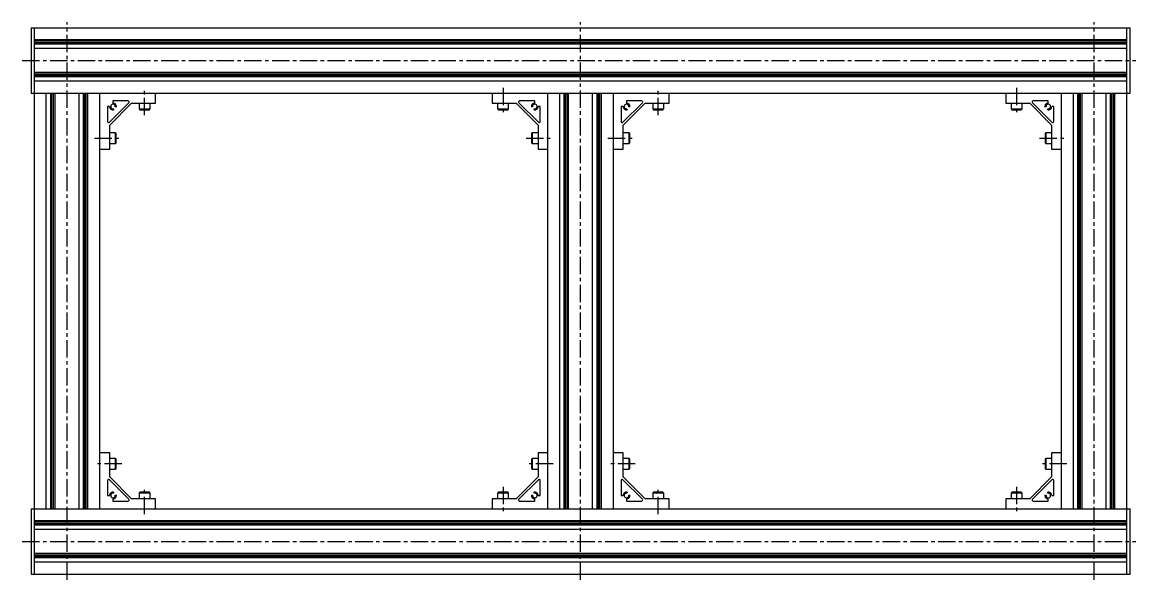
# Model space of a CAD drawing. Extents: x -8 to 1691, y -8 to 1075.
# Drawn here: x -8 to 1011, y 565 to 1075 of the extents above; entities that cross this region are included whole.
import ezdxf

# ---------------------------------------------------------------- set-up
doc = ezdxf.new("R2010")
doc.units = 0
doc.header["$LTSCALE"] = 0.5
doc.linetypes.add('CENTER', pattern=[50.8, 31.75, -6.35, 6.35, -6.35])
doc.layers.add('MSM_CENTER', color=1, linetype='CENTER')
doc.layers.add('MSM_CONTINUOUS', color=7, linetype='CONTINUOUS')

msp = doc.modelspace()

# ---------------------------------------------------------------- linework, layer by layer
at = {"layer": 'MSM_CENTER'}
for p, q in [((33, 565), (33, 1075)), ((503, 565), (503, 1075)), ((973, 565), (973, 1075)), ((-8, 1040), (1011, 1040)), ((104, 990), (104, 1015)), ((432, 1015), (432, 990)), ((574, 990), (574, 1015)), ((902, 1015), (902, 990)), ((58, 969), (83, 969)), ((453, 969), (478, 969)), ((528, 969), (553, 969)), ((923, 969), (948, 969)), ((83, 671), (58, 671)), ((478, 671), (453, 671)), ((553, 671), (528, 671)), ((948, 671), (923, 671)), ((104, 625), (104, 650)), ((432, 650), (432, 625)), ((574, 625), (574, 650)), ((902, 650), (902, 625)), ((-8, 600), (1011, 600))]:
    msp.add_line(p, q, dxfattribs=at)
at = {"layer": 'MSM_CONTINUOUS'}
for p, q in [((0, 1070), (0, 1010)), ((0, 1070), (1006, 1070)), ((3, 1070), (3, 570)), ((1003, 570), (1003, 1070)), ((1006, 1010), (1006, 1070)), ((1003, 1059), (3, 1059)), ((1003, 1057.6), (3, 1057.6)), ((1003, 1056.2), (3, 1056.2)), ((1003, 1055), (3, 1055)), ((1003, 1051), (3, 1051)), ((1003, 1029), (3, 1029)), ((1003, 1027.6), (3, 1027.6)), ((1003, 1026.2), (3, 1026.2)), ((1003, 1025), (3, 1025)), ((1003, 1021), (3, 1021)), ((0, 1010), (1006, 1010)), ((14, 630), (14, 1010)), ((18, 630), (18, 1010)), ((19.2, 630), (19.2, 1010)), ((20.6, 630), (20.6, 1010)), ((22, 630), (22, 1010)), ((44, 630), (44, 1010)), ((48, 630), (48, 1010)), ((49.2, 630), (49.2, 1010)), ((50.6, 630), (50.6, 1010)), ((52, 630), (52, 1010)), ((63, 630), (63, 1010)), ((114, 1001), (114, 1010)), ((422, 1010), (422, 1001)), ((473, 630), (473, 1010)), ((484, 630), (484, 1010)), ((488, 630), (488, 1010)), ((489.2, 630), (489.2, 1010)), ((490.6, 630), (490.6, 1010)), ((492, 630), (492, 1010)), ((514, 630), (514, 1010)), ((518, 630), (518, 1010)), ((519.2, 630), (519.2, 1010)), ((520.6, 630), (520.6, 1010)), ((522, 630), (522, 1010)), ((533, 630), (533, 1010)), ((584, 1001), (584, 1010)), ((892, 1010), (892, 1001)), ((943, 630), (943, 1010)), ((954, 630), (954, 1010)), ((958, 630), (958, 1010)), ((959.2, 630), (959.2, 1010)), ((960.6, 630), (960.6, 1010)), ((962, 630), (962, 1010)), ((984, 630), (984, 1010)), ((988, 630), (988, 1010)), ((989.2, 630), (989.2, 1010)), ((990.6, 630), (990.6, 1010)), ((992, 630), (992, 1010)), ((71.7, 983.5), (89.5, 1001.3)), ((72, 981), (92, 1001)), ((75, 1003), (75, 1001.1)), ((88.8, 1003), (75, 1003)), ((92, 1001), (114, 1001)), ((99, 1001), (99, 995.7)), ((109, 995.7), (109, 1001)), ((422, 1001), (444, 1001)), ((427, 1001), (427, 995.7)), ((437, 995.7), (437, 1001)), ((444, 1001), (464, 981)), ((446.5, 1001.3), (464.3, 983.5)), ((461, 1003), (447.2, 1003)), ((461, 1001.1), (461, 1003)), ((541.7, 983.5), (559.5, 1001.3)), ((542, 981), (562, 1001)), ((545, 1003), (545, 1001.1)), ((558.8, 1003), (545, 1003)), ((562, 1001), (584, 1001)), ((569, 1001), (569, 995.7)), ((579, 995.7), (579, 1001)), ((892, 1001), (914, 1001)), ((897, 1001), (897, 995.7)), ((907, 995.7), (907, 1001)), ((914, 1001), (934, 981)), ((916.5, 1001.3), (934.3, 983.5)), ((931, 1003), (917.2, 1003)), ((931, 1001.1), (931, 1003)), ((70, 998), (70, 984.2)), ((71.9, 998), (70, 998)), ((75.4, 995.9), (75.5, 994.9)), ((78.1, 997.5), (77.1, 997.6)), ((99, 995.7), (99.7, 995)), ((99, 995.7), (109, 995.7)), ((99.7, 995), (108.3, 995)), ((108.3, 995), (109, 995.7)), ((427, 995.7), (427.7, 995)), ((427, 995.7), (437, 995.7)), ((427.7, 995), (436.3, 995)), ((436.3, 995), (437, 995.7)), ((458.9, 997.6), (457.9, 997.5)), ((460.5, 994.9), (460.6, 995.9)), ((466, 998), (464.1, 998)), ((466, 984.2), (466, 998)), ((540, 998), (540, 984.2)), ((541.9, 998), (540, 998)), ((545.4, 995.9), (545.5, 994.9)), ((548.1, 997.5), (547.1, 997.6)), ((569, 995.7), (569.7, 995)), ((569, 995.7), (579, 995.7)), ((569.7, 995), (578.3, 995)), ((578.3, 995), (579, 995.7)), ((897, 995.7), (897.7, 995)), ((897, 995.7), (907, 995.7)), ((897.7, 995), (906.3, 995)), ((906.3, 995), (907, 995.7)), ((928.9, 997.6), (927.9, 997.5)), ((930.5, 994.9), (930.6, 995.9)), ((936, 998), (934.1, 998)), ((936, 984.2), (936, 998)), ((72, 959), (72, 981)), ((464, 981), (464, 959)), ((542, 959), (542, 981)), ((934, 981), (934, 959)), ((77.3, 974), (72, 974)), ((78, 973.3), (77.3, 974)), ((77.3, 964), (77.3, 974)), ((78, 964.7), (78, 973.3)), ((458.7, 974), (458, 973.3)), ((458, 973.3), (458, 964.7)), ((464, 974), (458.7, 974)), ((458.7, 974), (458.7, 964)), ((547.3, 974), (542, 974)), ((548, 973.3), (547.3, 974)), ((547.3, 964), (547.3, 974)), ((548, 964.7), (548, 973.3)), ((928.7, 974), (928, 973.3)), ((928, 973.3), (928, 964.7)), ((934, 974), (928.7, 974)), ((928.7, 974), (928.7, 964)), ((63, 959), (72, 959)), ((72, 964), (77.3, 964)), ((77.3, 964), (78, 964.7)), ((458, 964.7), (458.7, 964)), ((458.7, 964), (464, 964)), ((464, 959), (473, 959)), ((533, 959), (542, 959)), ((542, 964), (547.3, 964)), ((547.3, 964), (548, 964.7)), ((928, 964.7), (928.7, 964)), ((928.7, 964), (934, 964)), ((934, 959), (943, 959)), ((72, 681), (63, 681)), ((72, 659), (72, 681)), ((77.3, 676), (72, 676)), ((78, 675.3), (77.3, 676)), ((77.3, 666), (77.3, 676)), ((78, 666.7), (78, 675.3)), ((458.7, 676), (458, 675.3)), ((458, 675.3), (458, 666.7)), ((464, 676), (458.7, 676)), ((458.7, 676), (458.7, 666)), ((473, 681), (464, 681)), ((464, 681), (464, 659)), ((542, 681), (533, 681)), ((542, 659), (542, 681)), ((547.3, 676), (542, 676)), ((548, 675.3), (547.3, 676)), ((547.3, 666), (547.3, 676)), ((548, 666.7), (548, 675.3)), ((928.7, 676), (928, 675.3)), ((928, 675.3), (928, 666.7)), ((934, 676), (928.7, 676)), ((928.7, 676), (928.7, 666)), ((943, 681), (934, 681)), ((934, 681), (934, 659)), ((72, 666), (77.3, 666)), ((77.3, 666), (78, 666.7)), ((458, 666.7), (458.7, 666)), ((458.7, 666), (464, 666)), ((542, 666), (547.3, 666)), ((547.3, 666), (548, 666.7)), ((928, 666.7), (928.7, 666)), ((928.7, 666), (934, 666)), ((70, 655.8), (70, 642)), ((89.5, 638.7), (71.7, 656.5)), ((92, 639), (72, 659)), ((464, 659), (444, 639)), ((464.3, 656.5), (446.5, 638.7)), ((466, 642), (466, 655.8)), ((540, 655.8), (540, 642)), ((559.5, 638.7), (541.7, 656.5)), ((562, 639), (542, 659)), ((934, 659), (914, 639)), ((934.3, 656.5), (916.5, 638.7)), ((936, 642), (936, 655.8)), ((70, 642), (71.9, 642)), ((75.5, 645.1), (75.4, 644.1)), ((77.1, 642.4), (78.1, 642.5)), ((99.7, 645), (99, 644.3)), ((99, 644.3), (99, 639)), ((109, 644.3), (99, 644.3)), ((108.3, 645), (99.7, 645)), ((109, 644.3), (108.3, 645)), ((109, 639), (109, 644.3)), ((427.7, 645), (427, 644.3)), ((427, 644.3), (427, 639)), ((437, 644.3), (427, 644.3)), ((436.3, 645), (427.7, 645)), ((437, 644.3), (436.3, 645)), ((437, 639), (437, 644.3)), ((457.9, 642.5), (458.9, 642.4)), ((460.6, 644.1), (460.5, 645.1)), ((464.1, 642), (466, 642)), ((540, 642), (541.9, 642)), ((545.5, 645.1), (545.4, 644.1)), ((547.1, 642.4), (548.1, 642.5)), ((569.7, 645), (569, 644.3)), ((569, 644.3), (569, 639)), ((579, 644.3), (569, 644.3)), ((578.3, 645), (569.7, 645)), ((579, 644.3), (578.3, 645)), ((579, 639), (579, 644.3)), ((897.7, 645), (897, 644.3)), ((897, 644.3), (897, 639)), ((907, 644.3), (897, 644.3)), ((906.3, 645), (897.7, 645)), ((907, 644.3), (906.3, 645)), ((907, 639), (907, 644.3)), ((927.9, 642.5), (928.9, 642.4)), ((930.6, 644.1), (930.5, 645.1)), ((934.1, 642), (936, 642)), ((75, 638.9), (75, 637)), ((75, 637), (88.8, 637)), ((114, 639), (92, 639)), ((114, 630), (114, 639)), ((444, 639), (422, 639)), ((422, 639), (422, 630)), ((447.2, 637), (461, 637)), ((461, 637), (461, 638.9)), ((545, 638.9), (545, 637)), ((545, 637), (558.8, 637)), ((584, 639), (562, 639)), ((584, 630), (584, 639)), ((914, 639), (892, 639)), ((892, 639), (892, 630)), ((917.2, 637), (931, 637)), ((931, 637), (931, 638.9)), ((0, 630), (1006, 630)), ((0, 630), (0, 570)), ((1006, 570), (1006, 630)), ((1003, 619), (3, 619)), ((1003, 617.6), (3, 617.6)), ((1003, 616.2), (3, 616.2)), ((1003, 615), (3, 615)), ((1003, 611), (3, 611)), ((1003, 589), (3, 589)), ((1003, 587.6), (3, 587.6)), ((1003, 586.2), (3, 586.2)), ((1003, 585), (3, 585)), ((1003, 581), (3, 581)), ((0, 570), (1006, 570))]:
    msp.add_line(p, q, dxfattribs=at)
for centre, radius, start, end in [((75, 998), 2.1, 350, 280), ((75, 998), 3.1, 350, 90), ((88.8, 1002), 1, 315, 90), ((447.2, 1002), 1, 90, 225), ((461, 998), 3.1, 90, 190), ((461, 998), 2.1, 260, 190), ((545, 998), 2.1, 350, 280), ((545, 998), 3.1, 350, 90), ((558.8, 1002), 1, 315, 90), ((917.2, 1002), 1, 90, 225), ((931, 998), 3.1, 90, 190), ((931, 998), 2.1, 260, 190), ((75, 998), 3.1, 180, 280), ((461, 998), 3.1, 260, 0), ((545, 998), 3.1, 180, 280), ((931, 998), 3.1, 260, 0), ((71, 984.2), 1, 180, 315), ((465, 984.2), 1, 225, 0), ((541, 984.2), 1, 180, 315), ((935, 984.2), 1, 225, 0), ((71, 655.8), 1, 45, 180), ((465, 655.8), 1, 0, 135), ((541, 655.8), 1, 45, 180), ((935, 655.8), 1, 0, 135), ((75, 642), 3.1, 80, 180), ((75, 642), 2.1, 80, 10), ((75, 642), 3.1, 270, 10), ((461, 642), 3.1, 170, 270), ((461, 642), 2.1, 170, 100), ((461, 642), 3.1, 0, 100), ((545, 642), 3.1, 80, 180), ((545, 642), 2.1, 80, 10), ((545, 642), 3.1, 270, 10), ((931, 642), 3.1, 170, 270), ((931, 642), 2.1, 170, 100), ((931, 642), 3.1, 0, 100), ((88.8, 638), 1, 270, 45), ((447.2, 638), 1, 135, 270), ((558.8, 638), 1, 270, 45), ((917.2, 638), 1, 135, 270)]:
    msp.add_arc(centre, radius, start, end, dxfattribs=at)

doc.saveas('drawing.dxf')
